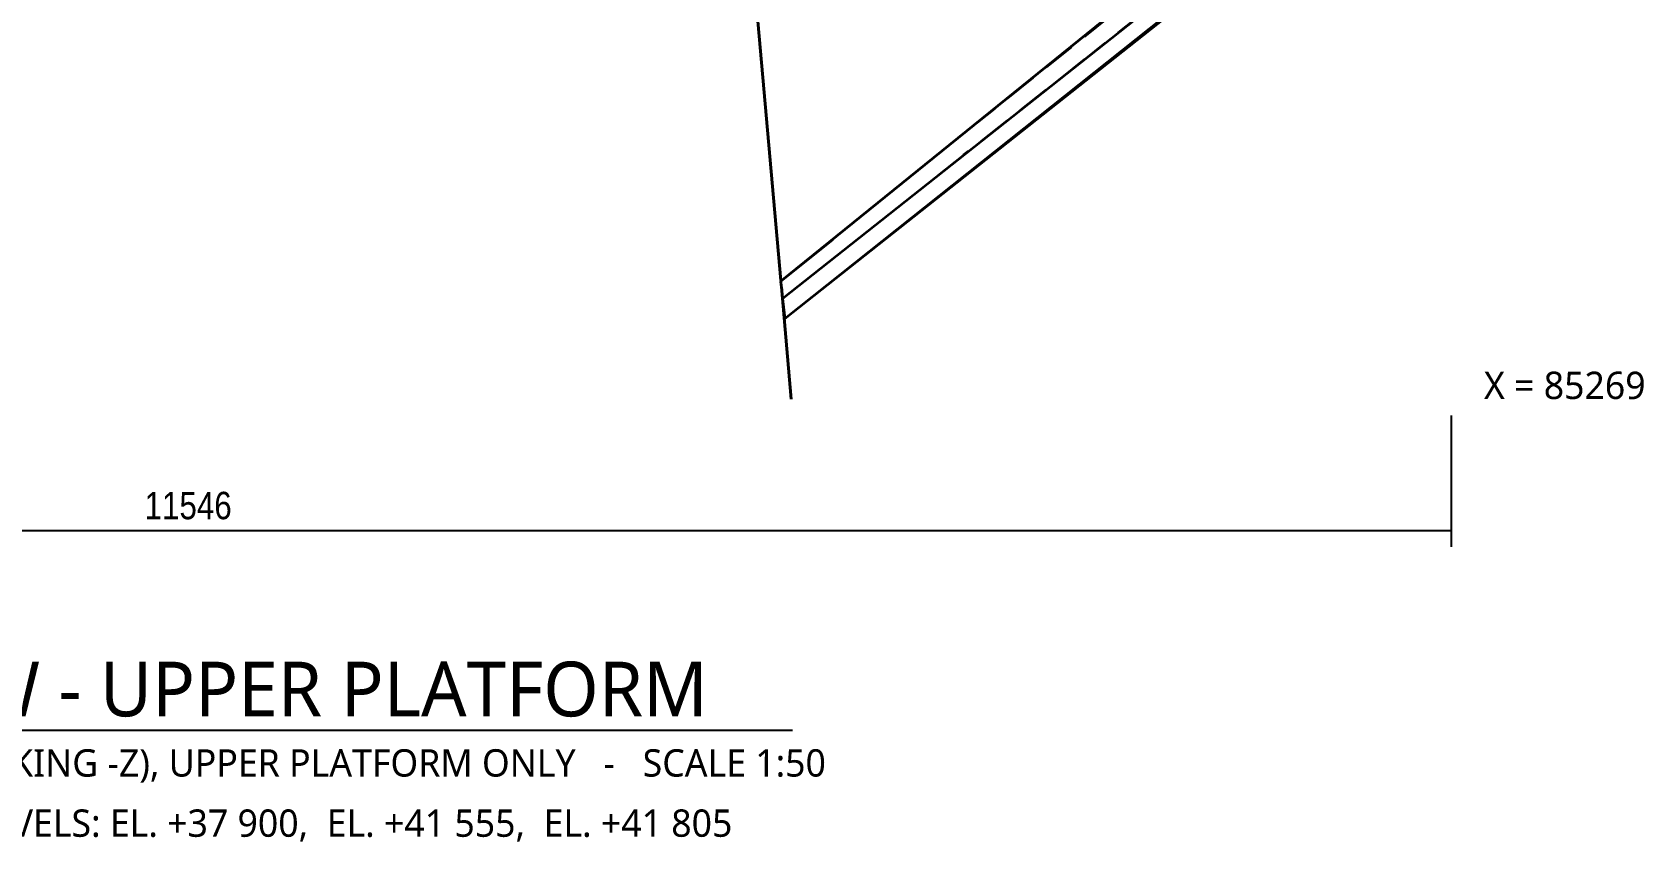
# Model space of a CAD drawing. Header units: millimetres. Extents: x -6703 to 7269, y -87291 to -79311.
# Drawn here: x -97 to 7269, y -87291 to -83593 of the extents above; entities that cross this region are included whole.
import ezdxf
from ezdxf.enums import TextEntityAlignment as Align

# ---------------------------------------------------------------- set-up
doc = ezdxf.new("R2010")
doc.units = ezdxf.units.MM
doc.linetypes.add('HIDDEN_50', pattern=[225, 150, -75])
for name, color, linetype, lineweight in [('DIMENSIONS', 3, 'Continuous', 18), ('LEVELS', 1, 'Continuous', 18), ('PLATE_HIDDEN', 8, 'HIDDEN_50', 18), ('PLATE_VISIBLE', 7, 'Continuous', 35), ('TEXT', 2, 'Continuous', 25)]:
    doc.layers.add(name, color=color, linetype=linetype, lineweight=lineweight)
doc.styles.add('OpenSans', font='OpenSans-Regular.ttf')
doc.styles.add('OpenSansCondensed-Light', font='OpenSansCondensed-Light.ttf')
doc.dimstyles.new('DIM_1_50', dxfattribs={"dimscale": 50, "dimtxt": 2.5, "dimasz": 2.5, "dimexe": 1.5, "dimexo": 1.5, "dimgap": 1, "dimtad": 1, "dimdec": 0, "dimzin": 12, "dimdsep": 46, "dimtxsty": 'OpenSansCondensed-Light', "dimtsz": 0.00125, "dimcen": 2.5, "dimclrd": 3, "dimclre": 3, "dimclrt": 3, "dimazin": 3, "dimtfac": 0.5, "dimtmove": 2, "dimatfit": 3})

msp = doc.modelspace()

# ---------------------------------------------------------------- linework, layer by layer
at = {"layer": 'PLATE_HIDDEN'}
for p, q in [((5006.2, -83380.5), (3560, -84541.1)), ((4982.3, -83501.4), (4710.4, -83716.9)), ((4710.8, -83716.6), (4181.8, -84135.8)), ((4710.4, -83716.9), (4710.8, -83716.6)), ((4158.3, -84154.4), (3335.4, -84806.5)), ((3326.8, -84756.4), (3324.2, -84726.6)), ((3324.2, -84726.6), (3326.8, -84756.4)), ((3326.8, -84756.4), (3324.2, -84726.6))]:
    msp.add_line(p, q, dxfattribs=at)
at = {"layer": 'PLATE_VISIBLE'}
for p, q in [((3189.4, -83200), (3372, -85268.6)), ((3331.5, -84809.7), (5347.9, -83211.7)), ((3324.2, -84726.6), (3196.8, -83284.5)), ((3196.8, -83284.5), (3324.2, -84726.6)), ((3324.2, -84726.6), (3196.8, -83284.5)), ((5110, -83286.7), (3322.8, -84731.5)), ((5110, -83286.7), (3322.8, -84731.5)), ((3342.1, -84900.7), (5385.5, -83285.8)), ((3342.1, -84900.8), (5371.5, -83286.7)), ((3342.1, -84900.8), (5371.5, -83286.7)), ((4181.8, -84135.8), (4158.3, -84154.4)), ((3560, -84541.1), (3322.8, -84731.4)), ((3322.8, -84731.4), (3342.1, -84900.7)), ((3322.8, -84731.5), (3342.1, -84900.8)), ((3322.8, -84731.5), (3342.1, -84900.8)), ((3372, -85268.6), (3326.8, -84756.4)), ((3326.8, -84756.4), (3372, -85268.6)), ((3372, -85268.6), (3326.8, -84756.4)), ((3335.4, -84806.5), (3331.5, -84809.7))]:
    msp.add_line(p, q, dxfattribs=at)
at = {"layer": 'TEXT'}
msp.add_line((-2147.1, -86781.1), (3377.9, -86781.1), dxfattribs=at)

# ---------------------------------------------------------------- texts
at = {"layer": 'LEVELS', "style": 'OpenSans'}
msp.add_text('DECK / STRUCTURE LEVELS: EL. +37 900,  EL. +41 555,  EL. +41 805', height=125, dxfattribs=at).set_placement((615.4, -87143.6), align=Align.TOP_CENTER)
at = {"layer": 'TEXT', "style": 'OpenSans'}
msp.add_text('X = 85269', height=125, dxfattribs=at).set_placement((6538.4, -85268.6))
for s, height, p in [('PLAN VIEW - UPPER PLATFORM', 250, (615.4, -86468.6)), ('VIEWED FROM ABOVE (LOOKING -Z), UPPER PLATFORM ONLY   -   SCALE 1:50', 125, (615.4, -86868.6))]:
    msp.add_text(s, height=height, dxfattribs=at).set_placement(p, align=Align.TOP_CENTER)

# ---------------------------------------------------------------- dimensions: what is measured, and where the dimension line sits
at = {"layer": 'DIMENSIONS'}
msp.add_linear_dim(base=(-5157.6, -85868.6), p1=(-5157.6, -85268.6), p2=(6388.4, -85268.6), dimstyle='DIM_1_50', dxfattribs=at).render()

doc.saveas('drawing.dxf')
